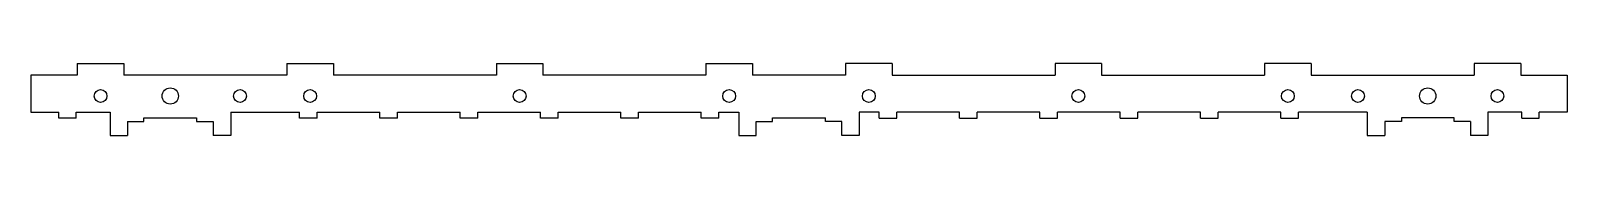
# Model space of a CAD drawing. Header units: millimetres. Extents: x 0 to 1320, y -20 to 42.
import ezdxf

# ---------------------------------------------------------------- set-up
doc = ezdxf.new("R2010")
doc.units = ezdxf.units.MM

msp = doc.modelspace()

# ---------------------------------------------------------------- linework, layer by layer
at = {"color": 7, "linetype": 'Continuous', "lineweight": 25}
for p, q in [((40, 42), (80, 42)), ((40, 42), (40, 32)), ((80, 42), (80, 32)), ((220, 42), (260, 42)), ((220, 42), (220, 32)), ((260, 42), (260, 32)), ((400, 42), (440, 42)), ((400, 42), (400, 32)), ((440, 42), (440, 32)), ((580, 42), (620, 42)), ((580, 42), (580, 32)), ((620, 42), (620, 32)), ((740, 42), (700, 42)), ((700, 42), (700, 32)), ((740, 42), (740, 32)), ((920, 42), (880, 42)), ((880, 42), (880, 32)), ((920, 42), (920, 32)), ((1100, 42), (1060, 42)), ((1060, 42), (1060, 32)), ((1100, 42), (1100, 32)), ((1280, 42), (1240, 42)), ((1240, 42), (1240, 32)), ((1280, 42), (1280, 32)), ((40, 32), (0, 32)), ((0, 32), (0, 0)), ((220, 32), (80, 32)), ((400, 32), (260, 32)), ((580, 32), (440, 32)), ((700, 32), (620, 32)), ((740, 32), (880, 32)), ((920, 32), (1060, 32)), ((1100, 32), (1240, 32)), ((1280, 32), (1320, 32)), ((1320, 32), (1320, 0)), ((0, 0), (24, 0)), ((24, -5), (24, 0)), ((39, -5), (39, 0)), ((39, 0), (68.2, 0)), ((68.2, 0), (68.2, -20)), ((171.8, 0), (171.8, -20)), ((171.8, 0), (231, 0)), ((231, -5), (231, 0)), ((246, -5), (246, 0)), ((246, 0), (300, 0)), ((300, -5), (300, 0)), ((315, -5), (315, 0)), ((315, 0), (369, 0)), ((369, -5), (369, 0)), ((384, -5), (384, 0)), ((384, 0), (438, 0)), ((438, -5), (438, 0)), ((453, -5), (453, 0)), ((453, 0), (507, 0)), ((507, -5), (507, 0)), ((522, -5), (522, 0)), ((522, 0), (576, 0)), ((576, -5), (576, 0)), ((591, -5), (591, 0)), ((591, 0), (608.2, 0)), ((608.2, 0), (608.2, -20)), ((711.8, 0), (711.8, -20)), ((729, 0), (711.8, 0)), ((729, -5), (729, 0)), ((744, -5), (744, 0)), ((798, 0), (744, 0)), ((798, -5), (798, 0)), ((813, -5), (813, 0)), ((867, 0), (813, 0)), ((867, -5), (867, 0)), ((882, -5), (882, 0)), ((936, 0), (882, 0)), ((936, -5), (936, 0)), ((951, -5), (951, 0)), ((1005, 0), (951, 0)), ((1005, -5), (1005, 0)), ((1020, -5), (1020, 0)), ((1074, 0), (1020, 0)), ((1074, -5), (1074, 0)), ((1089, -5), (1089, 0)), ((1148.2, 0), (1089, 0)), ((1148.2, 0), (1148.2, -20)), ((1251.8, 0), (1251.8, -20)), ((1281, 0), (1251.8, 0)), ((1281, -5), (1281, 0)), ((1296, -5), (1296, 0)), ((1320, 0), (1296, 0)), ((39, -5), (24, -5)), ((83.2, -8), (83.2, -20)), ((83.2, -8), (97.15, -8)), ((97.15, -8), (97.15, -4.8)), ((97.15, -4.8), (142.45, -4.8)), ((142.45, -4.8), (142.45, -8)), ((142.45, -8), (156.8, -8)), ((156.8, -8), (156.8, -20)), ((246, -5), (231, -5)), ((315, -5), (300, -5)), ((384, -5), (369, -5)), ((453, -5), (438, -5)), ((522, -5), (507, -5)), ((591, -5), (576, -5)), ((623.2, -20), (623.2, -8)), ((623.2, -8), (637.3, -8)), ((637.3, -4.8), (682.7, -4.8)), ((637.3, -8), (637.3, -4.8)), ((682.7, -8), (682.7, -4.8)), ((696.8, -8), (682.7, -8)), ((696.8, -20), (696.8, -8)), ((729, -5), (744, -5)), ((798, -5), (813, -5)), ((867, -5), (882, -5)), ((936, -5), (951, -5)), ((1005, -5), (1020, -5)), ((1074, -5), (1089, -5)), ((1163.2, -8), (1163.2, -20)), ((1177.55, -8), (1163.2, -8)), ((1177.55, -4.8), (1177.55, -8)), ((1222.85, -4.8), (1177.55, -4.8)), ((1222.85, -8), (1222.85, -4.8)), ((1236.8, -8), (1222.85, -8)), ((1236.8, -8), (1236.8, -20)), ((1281, -5), (1296, -5)), ((68.2, -20), (83.2, -20)), ((171.8, -20), (156.8, -20)), ((608.2, -20), (623.2, -20)), ((711.8, -20), (696.8, -20)), ((1148.2, -20), (1163.2, -20)), ((1251.8, -20), (1236.8, -20))]:
    msp.add_line(p, q, dxfattribs=at)
for centre, radius in [((60, 14), 5.5), ((119.9, 14), 7), ((179.8, 14), 5.5), ((240, 14), 5.5), ((420, 14), 5.5), ((600, 14), 5.5), ((720, 14), 5.5), ((900, 14), 5.5), ((1080, 14), 5.5), ((1140.2, 14), 5.5), ((1200.1, 14), 7), ((1260, 14), 5.5)]:
    msp.add_circle(centre, radius, dxfattribs=at)

doc.saveas('drawing.dxf')
